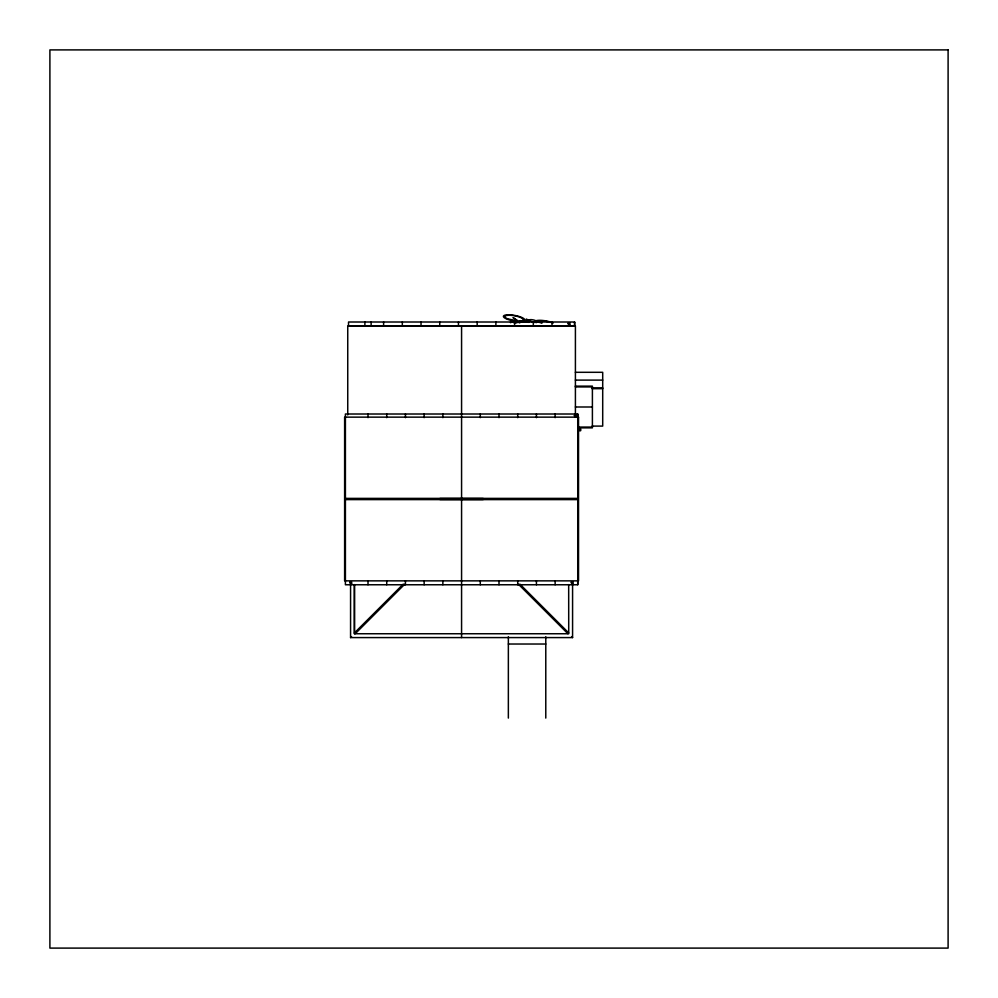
<?xml version="1.0" encoding="UTF-8"?>
<svg xmlns="http://www.w3.org/2000/svg" width="998" height="998" viewBox="0 0 998 998"><rect width="100%" height="100%" fill="white"/><g stroke="black" fill="none" stroke-linecap="round" stroke-linejoin="round"><path stroke-width="1.5" d="M513.234 317.738L516.939 320.957L507.221 318.699A9.406 2.433 10 0 1 508.431 315.268A9.406 2.433 10 0 1 521.904 318.113A9.406 2.433 10 0 1 518.336 321.044L513.234 317.726M579.376 429.202C580.724 427.107 581.734 431.635 579.676 430.799M354.465 632.907L403.292 584.092M350.572 584.653L350.572 637.585L351.546 636.612M355.251 633.693L404.726 584.204M439.893 498.501L483.257 498.501M439.893 499.499L483.257 499.499M574.623 322.005L348.527 322.005L348.527 325.909L574.623 325.859L574.623 322.005L574.586 325.859M575.372 372.304L602.705 372.304L602.705 426.096L592.076 426.096M575.372 380.101L602.705 380.101M575.297 386.139L592.4 386.139L592.4 427.855L578.179 427.855M575.397 386.925L592.4 386.925M592.076 387.898L602.705 387.898M592.076 388.671L602.705 388.671M575.397 406.997L592.4 406.997M577.742 414.008L345.408 414.008L345.408 584.766L577.742 584.766L577.742 414.008L577.705 417.613M578.491 427.069L592.4 427.069M578.241 498.214L578.241 499.773M345.408 498.389L577.742 498.389M345.408 499L577.742 499M345.408 499.611L577.742 499.611M354.415 584.84L354.415 633.742L568.723 633.742L568.673 584.591M350.572 637.585L572.578 637.585L572.578 584.653M508.356 644.022L545.781 644.022M533.992 321.992L534.841 322.554M533.144 321.93L530.412 321.206L527.169 321.543L529.14 322.304L523.177 322.104L524.686 321.805L519.397 322.354L519.758 322.953M541.864 322.865L536.213 321.755L536.213 322.703M536.425 321.468L542.126 322.703M518.299 322.267C514.681 322.416 509.08 321.057 510.689 322.753M515.954 322.99L515.392 322.479L518.461 322.491L516.365 321.306A10.841 2.807 10 0 1 503.641 315.817A10.841 2.807 10 0 1 520.594 316.965A10.841 2.807 10 0 1 518.985 321.493L529.676 320.857L526.083 319.26L529.289 320.021A3.543 0.923 10 0 1 532.184 319.722A3.543 0.923 10 0 1 535.851 320.82L536.275 320.645A10.841 2.807 10 0 1 553.179 323.028M519.858 584.092L568.673 632.907M571.605 636.612L572.578 637.585M518.411 584.204L567.899 633.693M577.705 580.911L577.705 584.716M575.409 414.943L575.409 325.909L347.741 325.909L347.741 414.943M555.138 414.02L555.138 417.651M555.138 580.861L555.138 584.766M552.019 322.005L552.019 325.909M545.781 636.786L545.781 718.086M536.425 414.02L536.425 417.651M536.425 580.861L536.425 584.766M533.306 322.005L533.306 325.909M517.712 414.02L517.712 417.651M517.712 580.861L517.712 584.766M514.594 322.005L514.594 325.909M508.356 636.786L508.356 718.086M499 414.02L499 417.651M499 580.861L499 584.766M495.881 322.005L495.881 325.909M480.288 414.02L480.288 417.651M480.288 580.861L480.288 584.766M477.169 322.005L477.169 325.909M461.575 325.909L461.575 498.389M461.575 499.611L461.575 637.585M458.456 322.005L458.456 325.909M442.863 414.02L442.863 417.651M442.863 580.861L442.863 584.766M439.744 322.005L439.744 325.909M424.15 414.02L424.15 417.651M424.15 580.861L424.15 584.766M421.031 322.005L421.031 325.909M405.438 414.02L405.438 417.651M405.438 580.861L405.438 584.766M402.319 322.005L402.319 325.909M386.725 414.02L386.725 417.651M386.725 580.861L386.725 584.766M383.606 322.005L383.606 325.909M371.131 322.005L371.131 325.909M368.012 414.008L368.012 417.651M368.012 580.861L368.012 584.766M364.894 322.005L364.894 325.909M354.465 584.591L354.465 633.693M536.437 321.456A9.406 2.433 10 0 1 550.285 322.391M349.849 582.208L350.273 583.805L351.87 583.368L351.446 581.772L349.849 582.208M568.161 323.377L568.586 324.974L570.182 324.55L569.758 322.953L568.161 323.377M574.399 415.38L574.823 416.977L576.42 416.553L575.996 414.956L574.399 415.38M571.28 582.208L571.704 583.805L573.301 583.368L572.877 581.772L571.28 582.208M514.631 322.267L513.646 322.504L514.631 322.267M948.1 49.9L49.9 49.9L49.9 948.1L948.1 948.1L948.1 49.9M578.528 417.139L344.622 417.139L344.622 580.861L578.528 580.861L578.528 417.139"/></g></svg>
